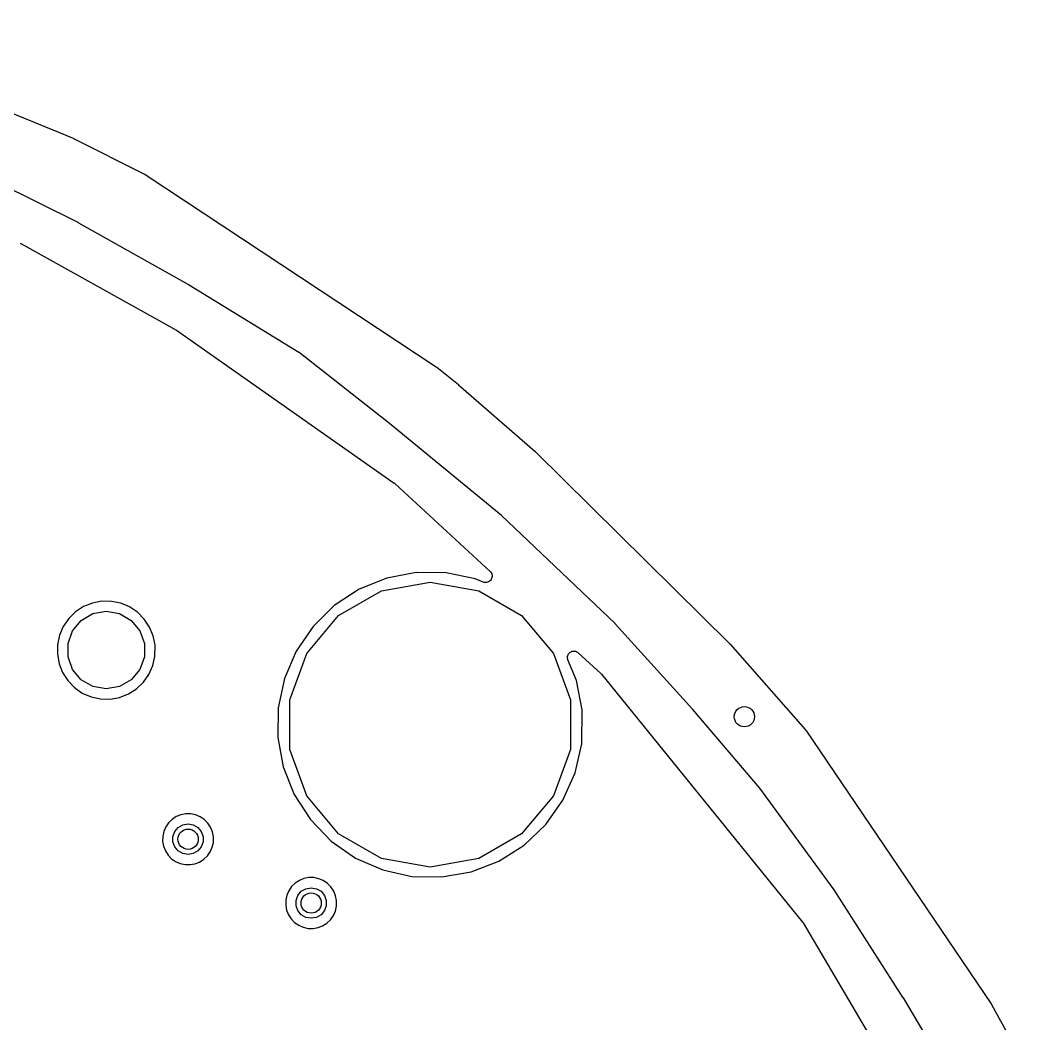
# Model space of a CAD drawing. Extents: x 83.8 to 170.2, y -169.8 to -83.8.
# Drawn here: x 145.37 to 165.51, y -105.72 to -85.97 of the extents above; entities that cross this region are included whole.
import ezdxf

# ---------------------------------------------------------------- set-up
doc = ezdxf.new("R2010")
doc.units = 0
doc.header["$MEASUREMENT"] = 0
doc.layers.add('BLACK', color=7, linetype='CONTINUOUS')

msp = doc.modelspace()

# ---------------------------------------------------------------- linework, layer by layer
at = {"layer": 'Black'}
for p, q in [((140.753, -85.9705), (146.405, -88.2885)), ((146.405, -88.2885), (146.409, -88.2912)), ((146.409, -88.2912), (146.414, -88.2926)), ((146.414, -88.2926), (147.812, -88.9953)), ((146.517, -89.9583), (143.905, -88.6649)), ((147.812, -88.9953), (147.818, -88.9998)), ((147.818, -88.9998), (147.825, -89.0029)), ((147.825, -89.0029), (153.552, -92.7936)), ((146.52, -89.9599), (146.517, -89.9583)), ((148.671, -91.1726), (146.52, -89.9599)), ((145.365, -90.3582), (145.37, -90.3613)), ((145.37, -90.3613), (145.375, -90.3631)), ((145.375, -90.3631), (148.428, -92.0641)), ((148.673, -91.1738), (148.671, -91.1726)), ((150.849, -92.5073), (148.673, -91.1738)), ((148.428, -92.0641), (148.433, -92.0683)), ((148.433, -92.0683), (148.439, -92.0711)), ((148.439, -92.0711), (152.724, -95.0799)), ((150.855, -92.5115), (150.849, -92.5073)), ((152.634, -93.9058), (150.855, -92.5115)), ((153.552, -92.7936), (153.557, -92.7976)), ((153.557, -92.7976), (153.562, -92.8004)), ((153.562, -92.8004), (153.989, -93.1427)), ((153.989, -93.1427), (153.991, -93.1446)), ((153.991, -93.1446), (153.993, -93.1459)), ((153.993, -93.1459), (155.495, -94.4509)), ((152.635, -93.9067), (152.634, -93.9058)), ((154.838, -95.7183), (152.635, -93.9067)), ((155.495, -94.4509), (155.498, -94.4541)), ((155.498, -94.4541), (155.501, -94.4564)), ((155.501, -94.4564), (159.332, -98.2477)), ((152.724, -95.0799), (152.73, -95.086)), ((152.73, -95.086), (152.738, -95.0905)), ((152.738, -95.0905), (154.613, -96.8207)), ((154.841, -95.7214), (154.838, -95.7183)), ((157.073, -97.8467), (154.841, -95.7214)), ((153.16, -96.8436), (152.583, -96.9536)), ((153.747, -96.8477), (153.16, -96.8436)), ((154.322, -96.9657), (153.747, -96.8477)), ((154.613, -96.8207), (154.613, -96.8208)), ((154.613, -96.8208), (154.613, -96.8208)), ((154.613, -96.8208), (154.626, -96.8384)), ((154.626, -96.8384), (154.64, -96.8558)), ((154.64, -96.8558), (154.64, -96.8559)), ((154.64, -96.8559), (154.64, -96.856)), ((154.64, -96.856), (154.646, -96.8769)), ((154.646, -96.8769), (154.653, -96.8979)), ((152.583, -96.9536), (152.039, -97.1735)), ((152.473, -97.2042), (153.432, -97.035)), ((153.432, -97.035), (154.392, -97.2042)), ((154.478, -97.0311), (154.322, -96.9657)), ((154.478, -97.0312), (154.478, -97.0311)), ((154.478, -97.0311), (154.478, -97.0311)), ((154.499, -97.0361), (154.478, -97.0312)), ((154.521, -97.0409), (154.499, -97.0361)), ((154.543, -97.0381), (154.521, -97.0409)), ((154.521, -97.0409), (154.521, -97.0409)), ((154.521, -97.0409), (154.521, -97.0409)), ((154.564, -97.0354), (154.543, -97.0381)), ((154.565, -97.0353), (154.564, -97.0353)), ((154.564, -97.0353), (154.564, -97.0354)), ((154.584, -97.0251), (154.565, -97.0353)), ((154.604, -97.0152), (154.584, -97.0251)), ((154.619, -96.9987), (154.604, -97.0151)), ((154.604, -97.0151), (154.604, -97.0151)), ((154.604, -97.0151), (154.604, -97.0152)), ((154.634, -96.9828), (154.619, -96.9987)), ((154.642, -96.9624), (154.634, -96.9826)), ((154.634, -96.9826), (154.634, -96.9827)), ((154.634, -96.9827), (154.634, -96.9828)), ((154.651, -96.9422), (154.642, -96.9624)), ((154.652, -96.9201), (154.651, -96.9419)), ((154.651, -96.9419), (154.651, -96.942)), ((154.651, -96.942), (154.651, -96.9422)), ((154.653, -96.8981), (154.652, -96.9201)), ((154.653, -96.8979), (154.653, -96.898)), ((154.653, -96.898), (154.653, -96.8981)), ((152.039, -97.1735), (151.547, -97.4951)), ((151.63, -97.6912), (152.473, -97.2042)), ((154.392, -97.2042), (155.235, -97.6912)), ((146.784, -97.4442), (146.609, -97.5149)), ((146.969, -97.4089), (146.784, -97.4442)), ((147.158, -97.4102), (146.969, -97.4089)), ((147.343, -97.4481), (147.158, -97.4102)), ((147.517, -97.5212), (147.343, -97.4481)), ((146.451, -97.6182), (146.317, -97.7502)), ((146.609, -97.5149), (146.451, -97.6182)), ((146.565, -97.7856), (146.795, -97.6528)), ((146.795, -97.6528), (147.057, -97.6067)), ((147.057, -97.6067), (147.319, -97.6528)), ((147.319, -97.6528), (147.549, -97.7856)), ((147.673, -97.6267), (147.517, -97.5212)), ((147.806, -97.7606), (147.673, -97.6267)), ((151.547, -97.4951), (151.128, -97.9059)), ((146.317, -97.7502), (146.21, -97.9059)), ((146.395, -97.9891), (146.565, -97.7856)), ((147.549, -97.7856), (147.719, -97.9891)), ((147.911, -97.9177), (147.806, -97.7606)), ((151.003, -98.4373), (151.63, -97.6912)), ((155.235, -97.6912), (155.861, -98.4373)), ((157.076, -97.8501), (157.073, -97.8467)), ((158.603, -99.5393), (157.076, -97.8501)), ((146.136, -98.0793), (146.096, -98.2638)), ((146.21, -97.9059), (146.136, -98.0793)), ((146.304, -98.2387), (146.395, -97.9891)), ((147.719, -97.9891), (147.81, -98.2387)), ((147.982, -98.0922), (147.911, -97.9177)), ((148.019, -98.2764), (147.982, -98.0922)), ((151.128, -97.9059), (150.796, -98.3903)), ((146.096, -98.2638), (146.094, -98.4525)), ((146.304, -98.5044), (146.304, -98.2387)), ((147.81, -98.2387), (147.81, -98.5044)), ((148.016, -98.4936), (148.019, -98.2764)), ((159.332, -98.2477), (159.335, -98.2512)), ((159.335, -98.2512), (159.338, -98.254)), ((159.338, -98.254), (160.819, -99.9341)), ((146.094, -98.4525), (146.128, -98.638)), ((147.974, -98.6767), (148.016, -98.4936)), ((150.796, -98.3903), (150.565, -98.93)), ((150.67, -99.3527), (151.003, -98.4373)), ((155.861, -98.4373), (156.194, -99.3527)), ((156.138, -98.5041), (156.139, -98.4874)), ((156.139, -98.4874), (156.141, -98.4824)), ((156.141, -98.4769), (156.149, -98.4621)), ((156.141, -98.4824), (156.141, -98.4769)), ((156.149, -98.4621), (156.156, -98.4467)), ((156.156, -98.4467), (156.159, -98.4427)), ((156.159, -98.4427), (156.162, -98.4378)), ((156.162, -98.4378), (156.174, -98.4266)), ((156.174, -98.4266), (156.185, -98.4143)), ((156.185, -98.4143), (156.19, -98.4118)), ((156.19, -98.4118), (156.194, -98.4081)), ((156.194, -98.4081), (156.21, -98.4017)), ((156.21, -98.4017), (156.225, -98.3941)), ((156.225, -98.3941), (156.23, -98.3934)), ((156.23, -98.3934), (156.235, -98.3913)), ((156.235, -98.3913), (156.252, -98.3906)), ((156.252, -98.3906), (156.268, -98.3885)), ((156.268, -98.3885), (156.274, -98.3897)), ((156.274, -98.3897), (156.279, -98.3894)), ((156.279, -98.3894), (156.295, -98.3945)), ((156.295, -98.3945), (156.311, -98.3981)), ((156.311, -98.3981), (156.316, -98.4011)), ((156.316, -98.4011), (156.321, -98.4028)), ((156.321, -98.4028), (156.334, -98.413)), ((156.334, -98.413), (156.349, -98.422)), ((156.349, -98.422), (156.794, -98.8327)), ((146.128, -98.638), (146.197, -98.8134)), ((146.395, -98.754), (146.304, -98.5044)), ((147.81, -98.5044), (147.719, -98.754)), ((147.898, -98.849), (147.974, -98.6767)), ((156.136, -98.5206), (156.138, -98.5041)), ((156.137, -98.526), (156.136, -98.5206)), ((156.136, -98.5315), (156.137, -98.526)), ((156.141, -98.5474), (156.136, -98.5315)), ((156.145, -98.5637), (156.141, -98.5474)), ((156.312, -98.9701), (156.145, -98.5637)), ((146.197, -98.8134), (146.299, -98.972)), ((146.565, -98.9575), (146.395, -98.754)), ((147.719, -98.754), (147.549, -98.9575)), ((147.789, -99.0032), (147.898, -98.849)), ((156.794, -98.8327), (156.799, -98.84)), ((156.799, -98.84), (156.806, -98.846)), ((156.806, -98.846), (160.767, -103.729)), ((146.299, -98.972), (146.43, -99.1077)), ((146.795, -99.0903), (146.565, -98.9575)), ((147.057, -99.1365), (146.795, -99.0903)), ((147.319, -99.0903), (147.057, -99.1365)), ((147.549, -98.9575), (147.319, -99.0903)), ((147.652, -99.1333), (147.789, -99.0032)), ((150.565, -98.93), (150.443, -99.5043)), ((156.426, -99.5452), (156.312, -98.9701)), ((146.43, -99.1077), (146.585, -99.2154)), ((146.585, -99.2154), (146.758, -99.2909)), ((146.758, -99.2909), (146.943, -99.3314)), ((147.317, -99.3026), (147.493, -99.2344)), ((147.493, -99.2344), (147.652, -99.1333)), ((146.943, -99.3314), (147.131, -99.3354)), ((147.131, -99.3354), (147.317, -99.3026)), ((150.67, -100.327), (150.67, -99.3527)), ((156.194, -99.3527), (156.194, -100.327)), ((150.443, -99.5043), (150.434, -100.091)), ((156.417, -100.218), (156.426, -99.5452)), ((158.604, -99.5407), (158.603, -99.5393)), ((159.923, -101.088), (158.604, -99.5407)), ((150.434, -100.091), (150.54, -100.669)), ((160.819, -99.9341), (160.823, -99.941)), ((160.823, -99.941), (160.829, -99.9469)), ((160.829, -99.9469), (164.48, -105.34)), ((156.287, -100.789), (156.417, -100.218)), ((151.003, -101.242), (150.67, -100.327)), ((156.194, -100.327), (155.861, -101.242)), ((150.54, -100.669), (150.757, -101.215)), ((156.048, -101.326), (156.287, -100.789)), ((159.926, -101.091), (159.923, -101.088)), ((161.387, -103.089), (159.926, -101.091)), ((150.757, -101.215), (151.075, -101.708)), ((151.63, -101.988), (151.003, -101.242)), ((155.861, -101.242), (155.235, -101.988)), ((155.71, -101.805), (156.048, -101.326)), ((148.352, -101.704), (148.282, -101.772)), ((148.434, -101.65), (148.352, -101.704)), ((148.525, -101.613), (148.434, -101.65)), ((148.621, -101.595), (148.525, -101.613)), ((148.719, -101.596), (148.621, -101.595)), ((148.816, -101.615), (148.719, -101.596)), ((148.906, -101.653), (148.816, -101.615)), ((148.987, -101.708), (148.906, -101.653)), ((149.056, -101.778), (148.987, -101.708)), ((151.075, -101.708), (151.483, -102.131)), ((148.227, -101.853), (148.188, -101.943)), ((148.282, -101.772), (148.227, -101.853)), ((148.406, -101.945), (148.473, -101.865)), ((148.473, -101.865), (148.564, -101.812)), ((148.564, -101.812), (148.667, -101.794)), ((148.667, -101.794), (148.77, -101.812)), ((148.77, -101.812), (148.861, -101.865)), ((148.861, -101.865), (148.928, -101.945)), ((149.111, -101.859), (149.056, -101.778)), ((149.148, -101.95), (149.111, -101.859)), ((155.285, -102.21), (155.71, -101.805)), ((148.168, -102.039), (148.166, -102.137)), ((148.188, -101.943), (148.168, -102.039)), ((148.37, -102.043), (148.406, -101.945)), ((148.37, -102.147), (148.37, -102.043)), ((148.928, -101.945), (148.964, -102.043)), ((148.964, -102.043), (148.964, -102.147)), ((149.167, -102.045), (149.148, -101.95)), ((149.165, -102.159), (149.167, -102.045)), ((152.473, -102.475), (151.63, -101.988)), ((155.235, -101.988), (154.392, -102.475)), ((148.166, -102.137), (148.184, -102.234)), ((148.184, -102.234), (148.22, -102.325)), ((148.406, -102.246), (148.37, -102.147)), ((148.473, -102.326), (148.406, -102.246)), ((148.928, -102.246), (148.861, -102.326)), ((148.964, -102.147), (148.928, -102.246)), ((149.104, -102.343), (149.144, -102.254)), ((149.144, -102.254), (149.165, -102.159)), ((151.483, -102.131), (151.965, -102.466)), ((154.789, -102.525), (155.285, -102.21)), ((148.22, -102.325), (148.273, -102.407)), ((148.273, -102.407), (148.341, -102.478)), ((148.341, -102.478), (148.422, -102.534)), ((148.564, -102.378), (148.473, -102.326)), ((148.667, -102.396), (148.564, -102.378)), ((148.77, -102.378), (148.667, -102.396)), ((148.861, -102.326), (148.77, -102.378)), ((148.893, -102.544), (148.976, -102.491)), ((148.976, -102.491), (149.047, -102.423)), ((149.047, -102.423), (149.104, -102.343)), ((151.965, -102.466), (152.503, -102.701)), ((153.432, -102.644), (152.473, -102.475)), ((154.392, -102.475), (153.432, -102.644)), ((154.241, -102.737), (154.789, -102.525)), ((148.422, -102.534), (148.512, -102.573)), ((148.512, -102.573), (148.607, -102.594)), ((148.607, -102.594), (148.706, -102.596)), ((148.706, -102.596), (148.802, -102.579)), ((148.802, -102.579), (148.893, -102.544)), ((152.503, -102.701), (153.076, -102.827)), ((150.858, -102.907), (150.776, -102.96)), ((150.949, -102.87), (150.858, -102.907)), ((151.045, -102.851), (150.949, -102.87)), ((151.143, -102.852), (151.045, -102.851)), ((151.24, -102.872), (151.143, -102.852)), ((151.33, -102.91), (151.24, -102.872)), ((151.411, -102.965), (151.33, -102.91)), ((153.076, -102.827), (153.663, -102.839)), ((153.663, -102.839), (154.241, -102.737)), ((150.651, -103.11), (150.612, -103.2)), ((150.706, -103.029), (150.651, -103.11)), ((150.776, -102.96), (150.706, -103.029)), ((150.83, -103.201), (150.897, -103.121)), ((150.897, -103.121), (150.988, -103.069)), ((150.988, -103.069), (151.091, -103.051)), ((151.091, -103.051), (151.194, -103.069)), ((151.194, -103.069), (151.285, -103.121)), ((151.285, -103.121), (151.352, -103.201)), ((151.48, -103.034), (151.411, -102.965)), ((151.535, -103.116), (151.48, -103.034)), ((151.572, -103.207), (151.535, -103.116)), ((161.389, -103.093), (161.387, -103.089)), ((162.749, -105.219), (161.389, -103.093)), ((150.592, -103.296), (150.59, -103.394)), ((150.612, -103.2), (150.592, -103.296)), ((150.794, -103.3), (150.83, -103.201)), ((150.794, -103.404), (150.794, -103.3)), ((151.352, -103.201), (151.388, -103.3)), ((151.388, -103.3), (151.388, -103.404)), ((151.591, -103.302), (151.572, -103.207)), ((151.589, -103.416), (151.591, -103.302)), ((150.59, -103.394), (150.608, -103.49)), ((150.608, -103.49), (150.644, -103.581)), ((150.83, -103.502), (150.794, -103.404)), ((150.897, -103.583), (150.83, -103.502)), ((151.352, -103.502), (151.285, -103.583)), ((151.388, -103.404), (151.352, -103.502)), ((151.528, -103.6), (151.568, -103.51)), ((151.568, -103.51), (151.589, -103.416)), ((150.644, -103.581), (150.697, -103.664)), ((150.697, -103.664), (150.765, -103.734)), ((150.988, -103.635), (150.897, -103.583)), ((151.091, -103.653), (150.988, -103.635)), ((151.194, -103.635), (151.091, -103.653)), ((151.285, -103.583), (151.194, -103.635)), ((151.4, -103.748), (151.471, -103.68)), ((151.471, -103.68), (151.528, -103.6)), ((160.767, -103.729), (160.772, -103.737)), ((150.765, -103.734), (150.846, -103.79)), ((150.846, -103.79), (150.936, -103.83)), ((150.936, -103.83), (151.031, -103.851)), ((151.031, -103.851), (151.129, -103.853)), ((151.129, -103.853), (151.226, -103.836)), ((151.226, -103.836), (151.317, -103.8)), ((151.317, -103.8), (151.4, -103.748)), ((160.772, -103.737), (160.778, -103.744)), ((160.778, -103.744), (163.272, -107.981)), ((162.75, -105.22), (162.749, -105.219)), ((163.972, -107.264), (162.75, -105.22)), ((164.48, -105.34), (164.483, -105.345)), ((164.483, -105.345), (164.486, -105.35)), ((164.486, -105.35), (165.51, -107.201))]:
    msp.add_line(p, q, dxfattribs=at)
for centre in [(159.62, -99.6822), (148.667, -102.095), (151.091, -103.352)]:
    msp.add_circle(centre, 0.2, dxfattribs=at)

doc.saveas('drawing.dxf')
